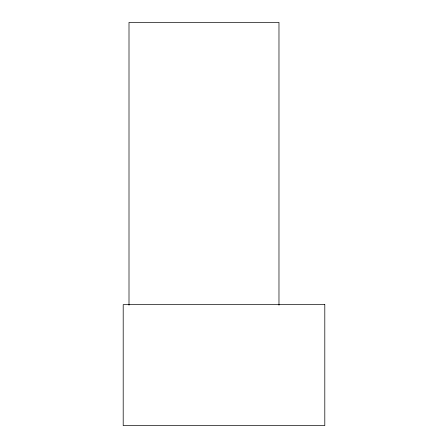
<?xml version="1.0" encoding="UTF-8"?>
<svg xmlns="http://www.w3.org/2000/svg" width="448" height="448" viewBox="0 0 448 448"><rect width="100%" height="100%" fill="white"/><g stroke="black" fill="none" stroke-linecap="round" stroke-linejoin="round"><path stroke-width="0.67" d="M278.975 305.2L278.975 22.4L129.002 22.4L129.002 305.2M324.8 304.64L123.2 304.64L123.2 425.6L324.8 425.6L324.8 304.64"/></g></svg>
